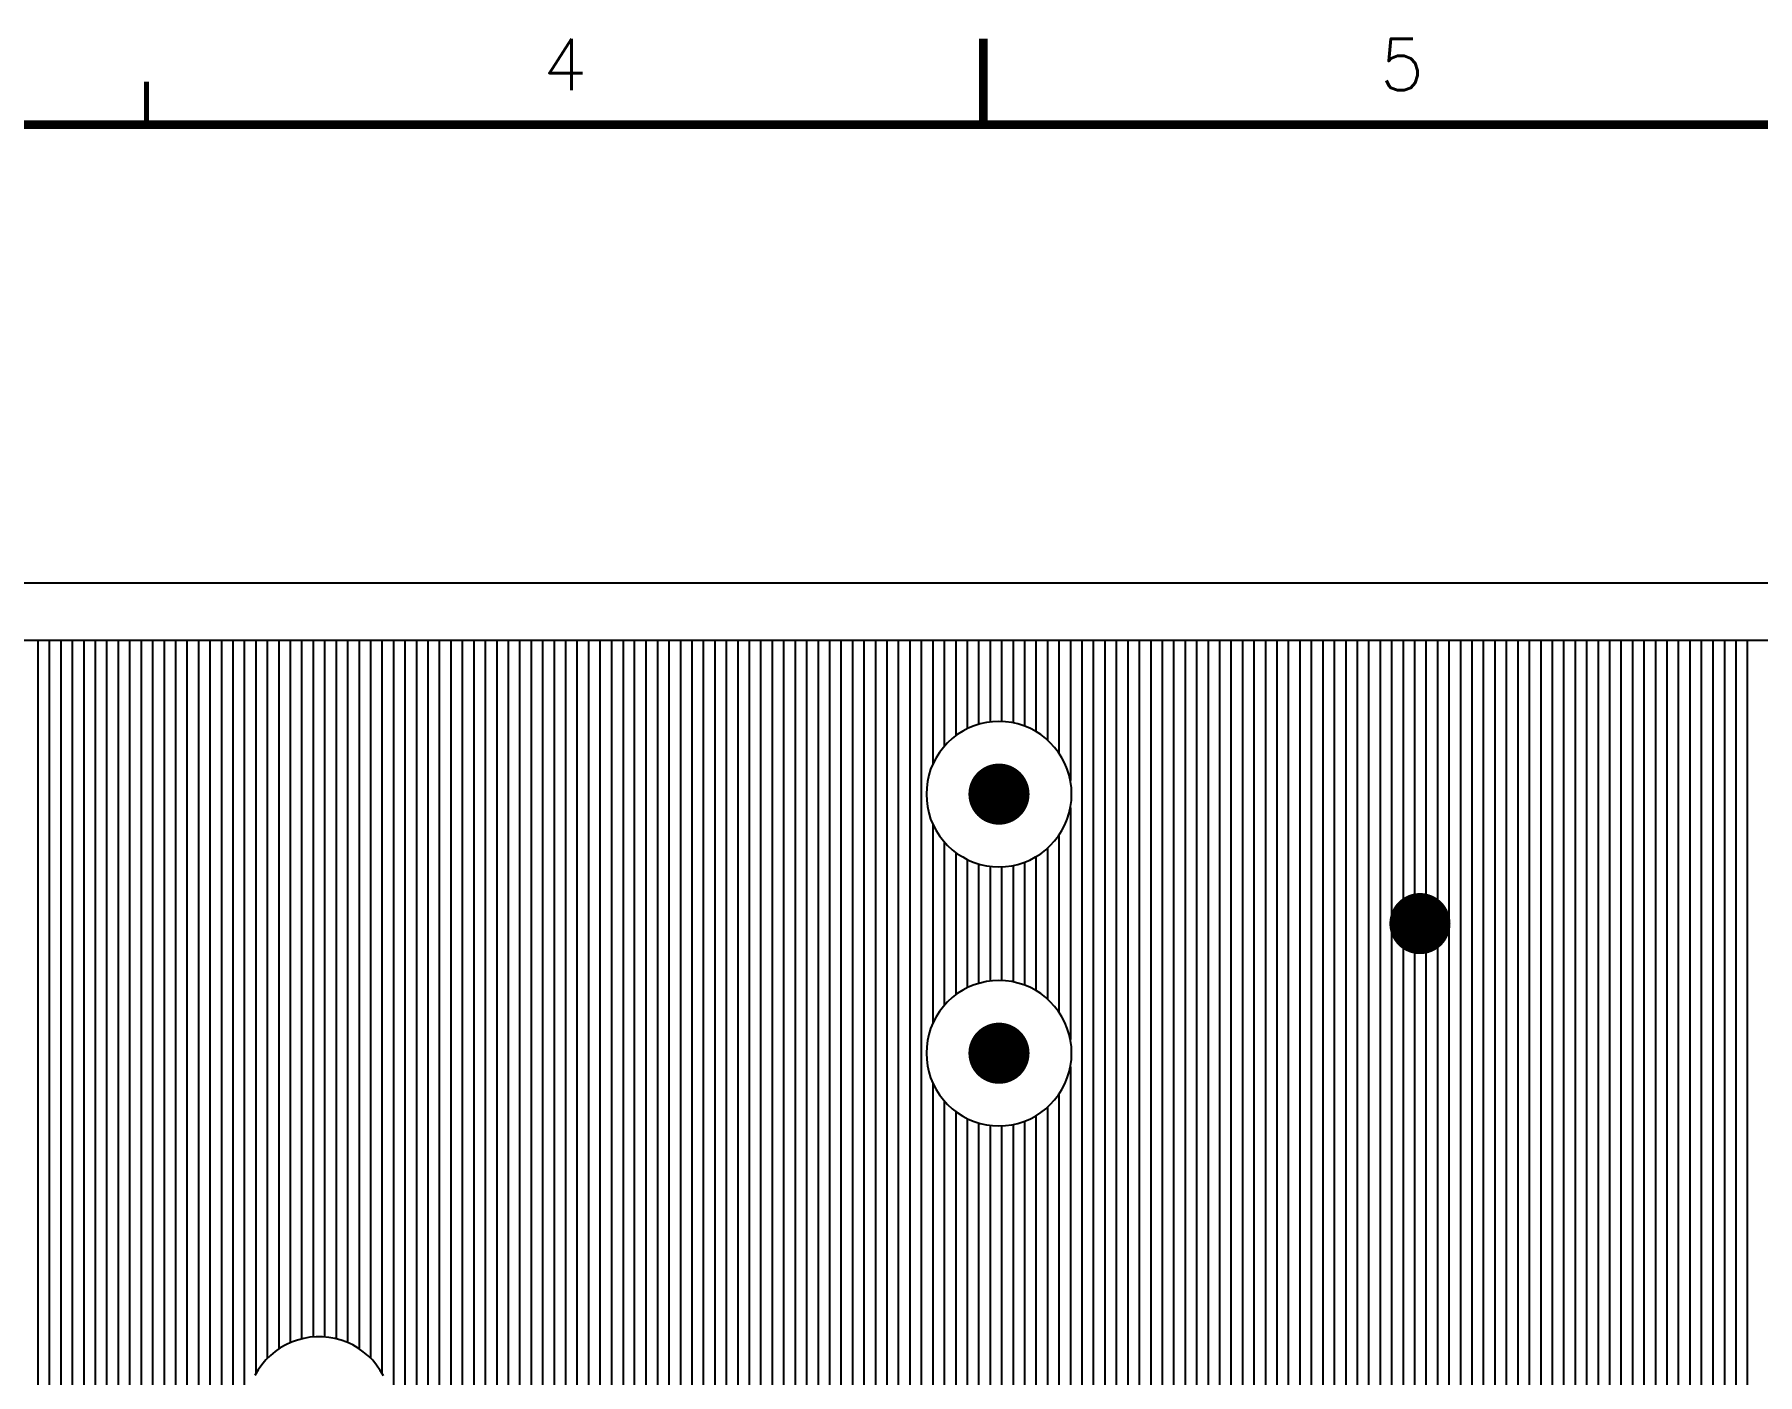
# Model space of a CAD drawing. Extents: x 295 to 953, y 10 to 290.
# Drawn here: x 631.7 to 732.1, y 212.2 to 290.2 of the extents above; entities that cross this region are included whole.
import ezdxf
from ezdxf.enums import TextEntityAlignment as Align

# ---------------------------------------------------------------- set-up
doc = ezdxf.new("R2010")
doc.units = 0
doc.header["$LTSCALE"] = 5
doc.header["$MEASUREMENT"] = 0
doc.layers.get('0').update_dxf_attribs({"linetype": 'CONTINUOUS', "lineweight": 25})
for name, color, linetype in [('ART003_PHO', 3, 'CONTINUOUS'), ('문자', 4, 'CONTINUOUS'), ('테두리', 3, 'CONTINUOUS')]:
    doc.layers.add(name, color=color, linetype=linetype)
doc.styles.get("Standard").update_dxf_attribs({"font": 'simplex.shx'})

# ---------------------------------------------------------------- blocks, each defined once
blk = doc.blocks.new('C')
at = {"layer": '테두리'}
for points, const_width in [([(210, 290), (210, 285)], 0.5), ([(161.25, 287.5), (161.25, 285)], 0.3), ([(15, 285), (15, 15), (405, 15), (405, 285), (15, 285)], 0.5)]:
    blk.add_lwpolyline(points, dxfattribs=dict(at, const_width=const_width))
at = {"layer": '문자'}
for s, p in [('4', (185.62, 288.5)), ('5', (234.38, 288.5))]:
    blk.add_text(s, height=3, dxfattribs=at).set_placement(p, align=Align.MIDDLE)

msp = doc.modelspace()

# ---------------------------------------------------------------- linework, layer by layer
at = {"const_width": 1.78}
for points in [[(687.89, 246.9, 1), (687.89, 245.12, 1)], [(712.41, 239.36, 1), (712.41, 237.58, 1)], [(687.89, 231.81, 1), (687.89, 230.03, 1)]]:
    msp.add_lwpolyline(points, format="xyb", close=True, dxfattribs=at)
at = {"layer": 'ART003_PHO', "color": 7}
for p, q in [((822.14, 258.29), (548.9, 258.29)), ((822.14, 254.95), (581.97, 254.95)), ((631.91, 254.95), (631.91, 186.42)), ((632.57, 254.95), (632.57, 186.15)), ((633.24, 254.95), (633.24, 185.87)), ((633.91, 254.95), (633.91, 185.59)), ((634.58, 254.95), (634.58, 185.28)), ((635.25, 254.95), (635.25, 184.87)), ((635.91, 254.95), (635.91, 184.46)), ((636.58, 254.95), (636.58, 184.05)), ((637.25, 254.95), (637.25, 183.53)), ((637.92, 254.95), (637.92, 182.96)), ((638.59, 254.95), (638.59, 182.39)), ((639.26, 254.95), (639.26, 181.73)), ((639.92, 254.95), (639.92, 180.95)), ((640.59, 254.95), (640.59, 180.17)), ((641.26, 254.95), (641.26, 179.19)), ((641.93, 254.95), (641.93, 178.1)), ((642.6, 254.95), (642.6, 176.79)), ((643.27, 254.95), (643.27, 175.18)), ((643.93, 254.95), (643.93, 172.66)), ((644.6, 254.95), (644.6, 212.26)), ((645.27, 254.95), (645.27, 213.15)), ((645.94, 254.95), (645.94, 213.7)), ((646.61, 254.95), (646.61, 214.06)), ((647.27, 254.95), (647.27, 214.29)), ((647.94, 254.95), (647.94, 214.4)), ((648.61, 254.95), (648.61, 214.4)), ((649.28, 254.95), (649.28, 214.29)), ((649.95, 254.95), (649.95, 214.07)), ((650.62, 254.95), (650.62, 213.71)), ((651.28, 254.95), (651.28, 213.17)), ((651.95, 254.95), (651.95, 212.29)), ((652.62, 254.95), (652.62, 96.7)), ((653.29, 254.95), (653.29, 96.11)), ((653.96, 254.95), (653.96, 198.92)), ((654.63, 254.95), (654.63, 199.87)), ((655.29, 254.95), (655.29, 200.45)), ((655.96, 254.95), (655.96, 200.83)), ((656.63, 254.95), (656.63, 201.07)), ((657.3, 254.95), (657.3, 201.19)), ((657.97, 254.95), (657.97, 201.2)), ((658.64, 254.95), (658.64, 201.11)), ((659.3, 254.95), (659.3, 200.9)), ((659.97, 254.95), (659.97, 200.56)), ((660.64, 254.95), (660.64, 200.04)), ((661.31, 254.95), (661.31, 199.21)), ((661.98, 254.95), (661.98, 114.31)), ((662.64, 254.95), (662.64, 114.46)), ((663.31, 254.95), (663.31, 114.54)), ((663.98, 254.95), (663.98, 114.55)), ((664.65, 254.95), (664.65, 114.49)), ((665.32, 254.95), (665.32, 114.35)), ((665.99, 254.95), (665.99, 114.14)), ((666.65, 254.95), (666.65, 113.83)), ((667.32, 254.95), (667.32, 165.26)), ((667.99, 254.95), (667.99, 166.09)), ((668.66, 254.95), (668.66, 166.61)), ((669.33, 254.95), (669.33, 166.95)), ((670, 254.95), (670, 167.16)), ((670.66, 254.95), (670.66, 167.25)), ((671.33, 254.95), (671.33, 167.24)), ((672, 254.95), (672, 182.35)), ((672.67, 254.95), (672.67, 183.57)), ((673.34, 254.95), (673.34, 184.38)), ((674, 254.95), (674, 184.98)), ((674.67, 254.95), (674.67, 185.44)), ((675.34, 254.95), (675.34, 185.78)), ((676.01, 254.95), (676.01, 186.04)), ((676.68, 254.95), (676.68, 186.21)), ((677.35, 254.95), (677.35, 186.31)), ((678.01, 254.95), (678.01, 186.34)), ((678.68, 254.95), (678.68, 186.3)), ((679.35, 254.95), (679.35, 186.19)), ((680.02, 254.95), (680.02, 186.01)), ((680.69, 254.95), (680.69, 185.74)), ((681.36, 254.95), (681.36, 185.39)), ((682.02, 254.95), (682.02, 184.91)), ((682.69, 254.95), (682.69, 184.29)), ((683.36, 254.95), (683.36, 183.45)), ((684.03, 254.95), (684.03, 247.74)), ((684.7, 254.95), (684.7, 248.79)), ((685.37, 254.95), (685.37, 249.41)), ((686.03, 254.95), (686.03, 249.81)), ((686.7, 254.95), (686.7, 250.07)), ((687.37, 254.95), (687.37, 250.21)), ((688.04, 254.95), (688.04, 250.24)), ((688.71, 254.95), (688.71, 250.16)), ((689.37, 254.95), (689.37, 249.97)), ((690.04, 254.95), (690.04, 249.66)), ((690.71, 254.95), (690.71, 249.17)), ((691.38, 254.95), (691.38, 248.41)), ((692.05, 254.95), (692.05, 246.81)), ((692.72, 254.95), (692.72, 186.33)), ((693.38, 254.95), (693.38, 186.34)), ((694.05, 254.95), (694.05, 186.27)), ((694.72, 254.95), (694.72, 186.13)), ((695.39, 254.95), (695.39, 185.91)), ((696.06, 254.95), (696.06, 185.61)), ((696.73, 254.95), (696.73, 185.2)), ((697.39, 254.95), (697.39, 184.67)), ((698.06, 254.95), (698.06, 183.97)), ((698.73, 254.95), (698.73, 182.98)), ((699.4, 254.95), (699.4, 181.13)), ((700.07, 254.95), (700.07, 129.42)), ((700.73, 254.95), (700.73, 129.53)), ((701.4, 254.95), (701.4, 129.53)), ((702.07, 254.95), (702.07, 129.43)), ((702.74, 254.95), (702.74, 129.21)), ((703.41, 254.95), (703.41, 128.85)), ((704.08, 254.95), (704.08, 128.31)), ((704.74, 254.95), (704.74, 127.45)), ((705.41, 254.95), (705.41, 113.86)), ((706.08, 254.95), (706.08, 114.16)), ((706.75, 254.95), (706.75, 114.37)), ((707.42, 254.95), (707.42, 114.5)), ((708.09, 254.95), (708.09, 114.56)), ((708.75, 254.95), (708.75, 191.27)), ((709.42, 254.95), (709.42, 192.25)), ((710.09, 254.95), (710.09, 192.84)), ((710.76, 254.95), (710.76, 193.23)), ((711.43, 254.95), (711.43, 193.47)), ((712.1, 254.95), (712.1, 193.6)), ((712.76, 254.95), (712.76, 193.61)), ((713.43, 254.95), (713.43, 193.53)), ((714.1, 254.95), (714.1, 193.32)), ((714.77, 254.95), (714.77, 192.99)), ((715.44, 254.95), (715.44, 192.48)), ((716.1, 254.95), (716.1, 191.67)), ((716.77, 254.95), (716.77, 189.52)), ((717.44, 254.95), (717.44, 97.29)), ((718.11, 254.95), (718.11, 127.31)), ((718.78, 254.95), (718.78, 128.23)), ((719.45, 254.95), (719.45, 128.8)), ((720.11, 254.95), (720.11, 129.17)), ((720.78, 254.95), (720.78, 129.41)), ((721.45, 254.95), (721.45, 129.52)), ((722.12, 254.95), (722.12, 129.53)), ((722.79, 254.95), (722.79, 129.43)), ((723.46, 254.95), (723.46, 129.22)), ((724.12, 254.95), (724.12, 128.87)), ((724.79, 254.95), (724.79, 128.34)), ((725.46, 254.95), (725.46, 127.5)), ((726.13, 254.95), (726.13, 83.43)), ((726.8, 254.95), (726.8, 170.12)), ((727.46, 254.95), (727.46, 174.19)), ((728.13, 254.95), (728.13, 176.07)), ((728.8, 254.95), (728.8, 177.61)), ((729.47, 254.95), (729.47, 178.7)), ((730.14, 254.95), (730.14, 179.79)), ((730.81, 254.95), (730.81, 180.6)), ((731.47, 254.95), (731.47, 181.38)), ((686.44, 249.99), (686.1, 249.85)), ((686.44, 249.99), (686.1, 249.85)), ((686.8, 250.1), (686.44, 249.99)), ((686.8, 250.1), (686.44, 249.99)), ((687.16, 250.18), (686.8, 250.1)), ((687.16, 250.18), (686.8, 250.1)), ((687.52, 250.23), (687.16, 250.18)), ((687.52, 250.23), (687.16, 250.18)), ((687.89, 250.24), (687.52, 250.23)), ((687.89, 250.24), (687.52, 250.23)), ((688.26, 250.23), (687.89, 250.24)), ((688.26, 250.23), (687.89, 250.24)), ((688.63, 250.18), (688.26, 250.23)), ((688.63, 250.18), (688.26, 250.23)), ((688.99, 250.1), (688.63, 250.18)), ((688.99, 250.1), (688.63, 250.18)), ((689.34, 249.99), (688.99, 250.1)), ((689.34, 249.99), (688.99, 250.1)), ((689.68, 249.85), (689.34, 249.99)), ((689.68, 249.85), (689.34, 249.99)), ((684.9, 249), (684.65, 248.73)), ((684.9, 249), (684.65, 248.73)), ((685.17, 249.25), (684.9, 249)), ((685.17, 249.25), (684.9, 249)), ((685.46, 249.48), (685.17, 249.25)), ((685.46, 249.48), (685.17, 249.25)), ((685.78, 249.68), (685.46, 249.48)), ((685.78, 249.68), (685.46, 249.48)), ((686.1, 249.85), (685.78, 249.68)), ((686.1, 249.85), (685.78, 249.68)), ((690.01, 249.68), (689.68, 249.85)), ((690.01, 249.68), (689.68, 249.85)), ((690.32, 249.48), (690.01, 249.68)), ((690.32, 249.48), (690.01, 249.68)), ((690.61, 249.25), (690.32, 249.48)), ((690.61, 249.25), (690.32, 249.48)), ((690.88, 249), (690.61, 249.25)), ((690.88, 249), (690.61, 249.25)), ((691.13, 248.73), (690.88, 249)), ((691.13, 248.73), (690.88, 249)), ((684.23, 248.13), (684.06, 247.8)), ((684.23, 248.13), (684.06, 247.8)), ((684.42, 248.44), (684.23, 248.13)), ((684.42, 248.44), (684.23, 248.13)), ((684.65, 248.73), (684.42, 248.44)), ((684.65, 248.73), (684.42, 248.44)), ((691.36, 248.44), (691.13, 248.73)), ((691.36, 248.44), (691.13, 248.73)), ((691.56, 248.13), (691.36, 248.44)), ((691.56, 248.13), (691.36, 248.44)), ((691.73, 247.8), (691.56, 248.13)), ((691.73, 247.8), (691.56, 248.13)), ((683.8, 247.11), (683.72, 246.75)), ((683.8, 247.11), (683.72, 246.75)), ((683.91, 247.46), (683.8, 247.11)), ((683.91, 247.46), (683.8, 247.11)), ((684.06, 247.8), (683.91, 247.46)), ((684.06, 247.8), (683.91, 247.46)), ((691.87, 247.46), (691.73, 247.8)), ((691.87, 247.46), (691.73, 247.8)), ((691.98, 247.11), (691.87, 247.46)), ((691.98, 247.11), (691.87, 247.46)), ((692.06, 246.75), (691.98, 247.11)), ((692.06, 246.75), (691.98, 247.11)), ((683.68, 246.38), (683.66, 246.01)), ((683.68, 246.38), (683.66, 246.01)), ((683.66, 246.01), (683.68, 245.64)), ((683.66, 246.01), (683.68, 245.64)), ((683.72, 246.75), (683.68, 246.38)), ((683.72, 246.75), (683.68, 246.38)), ((692.11, 246.38), (692.06, 246.75)), ((692.11, 246.38), (692.06, 246.75)), ((692.12, 246.01), (692.11, 246.38)), ((692.12, 246.01), (692.11, 246.38)), ((692.11, 245.64), (692.12, 246.01)), ((692.11, 245.64), (692.12, 246.01)), ((683.68, 245.64), (683.72, 245.28)), ((683.68, 245.64), (683.72, 245.28)), ((683.72, 245.28), (683.8, 244.92)), ((683.72, 245.28), (683.8, 244.92)), ((683.8, 244.92), (683.91, 244.56)), ((683.8, 244.92), (683.91, 244.56)), ((691.87, 244.56), (691.98, 244.92)), ((691.87, 244.56), (691.98, 244.92)), ((691.98, 244.92), (692.06, 245.28)), ((691.98, 244.92), (692.06, 245.28)), ((692.05, 245.21), (692.05, 231.72)), ((692.06, 245.28), (692.11, 245.64)), ((692.06, 245.28), (692.11, 245.64)), ((683.91, 244.56), (684.06, 244.22)), ((683.91, 244.56), (684.06, 244.22)), ((684.03, 244.28), (684.03, 232.65)), ((684.06, 244.22), (684.23, 243.89)), ((684.06, 244.22), (684.23, 243.89)), ((684.23, 243.89), (684.42, 243.58)), ((684.23, 243.89), (684.42, 243.58)), ((691.36, 243.58), (691.56, 243.89)), ((691.36, 243.58), (691.56, 243.89)), ((691.56, 243.89), (691.73, 244.22)), ((691.56, 243.89), (691.73, 244.22)), ((691.73, 244.22), (691.87, 244.56)), ((691.73, 244.22), (691.87, 244.56)), ((684.42, 243.58), (684.65, 243.29)), ((684.42, 243.58), (684.65, 243.29)), ((684.65, 243.29), (684.9, 243.02)), ((684.65, 243.29), (684.9, 243.02)), ((684.7, 243.23), (684.7, 233.7)), ((684.9, 243.02), (685.17, 242.77)), ((684.9, 243.02), (685.17, 242.77)), ((690.61, 242.77), (690.88, 243.02)), ((690.61, 242.77), (690.88, 243.02)), ((690.88, 243.02), (691.13, 243.29)), ((690.88, 243.02), (691.13, 243.29)), ((691.13, 243.29), (691.36, 243.58)), ((691.13, 243.29), (691.36, 243.58)), ((691.38, 243.61), (691.38, 233.32)), ((685.17, 242.77), (685.46, 242.54)), ((685.17, 242.77), (685.46, 242.54)), ((685.37, 242.62), (685.37, 234.32)), ((685.46, 242.54), (685.78, 242.35)), ((685.46, 242.54), (685.78, 242.35)), ((685.78, 242.35), (686.1, 242.17)), ((685.78, 242.35), (686.1, 242.17)), ((686.03, 242.21), (686.03, 234.73)), ((686.1, 242.17), (686.44, 242.03)), ((686.1, 242.17), (686.44, 242.03)), ((686.44, 242.03), (686.8, 241.92)), ((686.44, 242.03), (686.8, 241.92)), ((686.7, 241.95), (686.7, 234.98)), ((686.8, 241.92), (687.16, 241.84)), ((686.8, 241.92), (687.16, 241.84)), ((688.63, 241.84), (688.99, 241.92)), ((688.63, 241.84), (688.99, 241.92)), ((688.99, 241.92), (689.34, 242.03)), ((688.99, 241.92), (689.34, 242.03)), ((689.34, 242.03), (689.68, 242.17)), ((689.34, 242.03), (689.68, 242.17)), ((689.37, 242.05), (689.37, 234.89)), ((689.68, 242.17), (690.01, 242.35)), ((689.68, 242.17), (690.01, 242.35)), ((690.01, 242.35), (690.32, 242.54)), ((690.01, 242.35), (690.32, 242.54)), ((690.04, 242.37), (690.04, 234.57)), ((690.32, 242.54), (690.61, 242.77)), ((690.32, 242.54), (690.61, 242.77)), ((690.71, 242.85), (690.71, 234.08)), ((687.16, 241.84), (687.52, 241.79)), ((687.16, 241.84), (687.52, 241.79)), ((687.37, 241.81), (687.37, 235.12)), ((687.52, 241.79), (687.89, 241.78)), ((687.52, 241.79), (687.89, 241.78)), ((687.89, 241.78), (688.26, 241.79)), ((687.89, 241.78), (688.26, 241.79)), ((688.04, 241.78), (688.04, 235.15)), ((688.26, 241.79), (688.63, 241.84)), ((688.26, 241.79), (688.63, 241.84)), ((688.71, 241.86), (688.71, 235.08)), ((686.44, 234.9), (686.1, 234.76)), ((686.44, 234.9), (686.1, 234.76)), ((686.8, 235.01), (686.44, 234.9)), ((686.8, 235.01), (686.44, 234.9)), ((687.16, 235.09), (686.8, 235.01)), ((687.16, 235.09), (686.8, 235.01)), ((687.52, 235.14), (687.16, 235.09)), ((687.52, 235.14), (687.16, 235.09)), ((687.89, 235.16), (687.52, 235.14)), ((687.89, 235.16), (687.52, 235.14)), ((688.26, 235.14), (687.89, 235.16)), ((688.26, 235.14), (687.89, 235.16)), ((688.63, 235.09), (688.26, 235.14)), ((688.63, 235.09), (688.26, 235.14)), ((688.99, 235.01), (688.63, 235.09)), ((688.99, 235.01), (688.63, 235.09)), ((689.34, 234.9), (688.99, 235.01)), ((689.34, 234.9), (688.99, 235.01)), ((689.68, 234.76), (689.34, 234.9)), ((689.68, 234.76), (689.34, 234.9)), ((684.9, 233.92), (684.65, 233.64)), ((684.9, 233.92), (684.65, 233.64)), ((685.17, 234.17), (684.9, 233.92)), ((685.17, 234.17), (684.9, 233.92)), ((685.46, 234.39), (685.17, 234.17)), ((685.46, 234.39), (685.17, 234.17)), ((685.78, 234.59), (685.46, 234.39)), ((685.78, 234.59), (685.46, 234.39)), ((686.1, 234.76), (685.78, 234.59)), ((686.1, 234.76), (685.78, 234.59)), ((690.01, 234.59), (689.68, 234.76)), ((690.01, 234.59), (689.68, 234.76)), ((690.32, 234.39), (690.01, 234.59)), ((690.32, 234.39), (690.01, 234.59)), ((690.61, 234.17), (690.32, 234.39)), ((690.61, 234.17), (690.32, 234.39)), ((690.88, 233.92), (690.61, 234.17)), ((690.88, 233.92), (690.61, 234.17)), ((691.13, 233.64), (690.88, 233.92)), ((691.13, 233.64), (690.88, 233.92)), ((684.23, 233.04), (684.06, 232.71)), ((684.23, 233.04), (684.06, 232.71)), ((684.42, 233.35), (684.23, 233.04)), ((684.42, 233.35), (684.23, 233.04)), ((684.65, 233.64), (684.42, 233.35)), ((684.65, 233.64), (684.42, 233.35)), ((691.36, 233.35), (691.13, 233.64)), ((691.36, 233.35), (691.13, 233.64)), ((691.56, 233.04), (691.36, 233.35)), ((691.56, 233.04), (691.36, 233.35)), ((691.73, 232.71), (691.56, 233.04)), ((691.73, 232.71), (691.56, 233.04)), ((683.8, 232.02), (683.72, 231.66)), ((683.8, 232.02), (683.72, 231.66)), ((683.91, 232.37), (683.8, 232.02)), ((683.91, 232.37), (683.8, 232.02)), ((684.06, 232.71), (683.91, 232.37)), ((684.06, 232.71), (683.91, 232.37)), ((691.87, 232.37), (691.73, 232.71)), ((691.87, 232.37), (691.73, 232.71)), ((691.98, 232.02), (691.87, 232.37)), ((691.98, 232.02), (691.87, 232.37)), ((692.06, 231.66), (691.98, 232.02)), ((692.06, 231.66), (691.98, 232.02)), ((683.68, 231.29), (683.66, 230.92)), ((683.68, 231.29), (683.66, 230.92)), ((683.66, 230.92), (683.68, 230.55)), ((683.66, 230.92), (683.68, 230.55)), ((683.72, 231.66), (683.68, 231.29)), ((683.72, 231.66), (683.68, 231.29)), ((692.11, 231.29), (692.06, 231.66)), ((692.11, 231.29), (692.06, 231.66)), ((692.12, 230.92), (692.11, 231.29)), ((692.12, 230.92), (692.11, 231.29)), ((692.11, 230.55), (692.12, 230.92)), ((692.11, 230.55), (692.12, 230.92)), ((683.68, 230.55), (683.72, 230.19)), ((683.68, 230.55), (683.72, 230.19)), ((683.72, 230.19), (683.8, 229.83)), ((683.72, 230.19), (683.8, 229.83)), ((691.98, 229.83), (692.06, 230.19)), ((691.98, 229.83), (692.06, 230.19)), ((692.05, 230.12), (692.05, 186.26)), ((692.06, 230.19), (692.11, 230.55)), ((692.06, 230.19), (692.11, 230.55)), ((683.8, 229.83), (683.91, 229.48)), ((683.8, 229.83), (683.91, 229.48)), ((683.91, 229.48), (684.06, 229.13)), ((683.91, 229.48), (684.06, 229.13)), ((684.03, 229.19), (684.03, 182.13)), ((684.06, 229.13), (684.23, 228.81)), ((684.06, 229.13), (684.23, 228.81)), ((691.56, 228.81), (691.73, 229.13)), ((691.56, 228.81), (691.73, 229.13)), ((691.73, 229.13), (691.87, 229.48)), ((691.73, 229.13), (691.87, 229.48)), ((691.87, 229.48), (691.98, 229.83)), ((691.87, 229.48), (691.98, 229.83)), ((684.23, 228.81), (684.42, 228.5)), ((684.23, 228.81), (684.42, 228.5)), ((684.42, 228.5), (684.65, 228.2)), ((684.42, 228.5), (684.65, 228.2)), ((684.65, 228.2), (684.9, 227.93)), ((684.65, 228.2), (684.9, 227.93)), ((684.7, 228.15), (684.7, 109.48)), ((684.9, 227.93), (685.17, 227.68)), ((684.9, 227.93), (685.17, 227.68)), ((690.61, 227.68), (690.88, 227.93)), ((690.61, 227.68), (690.88, 227.93)), ((690.88, 227.93), (691.13, 228.2)), ((690.88, 227.93), (691.13, 228.2)), ((691.13, 228.2), (691.36, 228.5)), ((691.13, 228.2), (691.36, 228.5)), ((691.36, 228.5), (691.56, 228.81)), ((691.36, 228.5), (691.56, 228.81)), ((691.38, 228.53), (691.38, 186.12)), ((685.17, 227.68), (685.46, 227.46)), ((685.17, 227.68), (685.46, 227.46)), ((685.37, 227.53), (685.37, 83.43)), ((685.46, 227.46), (685.78, 227.26)), ((685.46, 227.46), (685.78, 227.26)), ((685.78, 227.26), (686.1, 227.09)), ((685.78, 227.26), (686.1, 227.09)), ((686.03, 227.12), (686.03, 83.43)), ((686.1, 227.09), (686.44, 226.95)), ((686.1, 227.09), (686.44, 226.95)), ((686.44, 226.95), (686.8, 226.83)), ((686.44, 226.95), (686.8, 226.83)), ((686.7, 226.86), (686.7, 181.03)), ((686.8, 226.83), (687.16, 226.75)), ((686.8, 226.83), (687.16, 226.75)), ((688.63, 226.75), (688.99, 226.83)), ((688.63, 226.75), (688.99, 226.83)), ((688.99, 226.83), (689.34, 226.95)), ((688.99, 226.83), (689.34, 226.95)), ((689.34, 226.95), (689.68, 227.09)), ((689.34, 226.95), (689.68, 227.09)), ((689.37, 226.96), (689.37, 185.19)), ((689.68, 227.09), (690.01, 227.26)), ((689.68, 227.09), (690.01, 227.26)), ((690.01, 227.26), (690.32, 227.46)), ((690.01, 227.26), (690.32, 227.46)), ((690.04, 227.28), (690.04, 185.6)), ((690.32, 227.46), (690.61, 227.68)), ((690.32, 227.46), (690.61, 227.68)), ((690.71, 227.77), (690.71, 185.9)), ((687.16, 226.75), (687.52, 226.71)), ((687.16, 226.75), (687.52, 226.71)), ((687.37, 226.72), (687.37, 182.94)), ((687.52, 226.71), (687.89, 226.69)), ((687.52, 226.71), (687.89, 226.69)), ((687.89, 226.69), (688.26, 226.71)), ((687.89, 226.69), (688.26, 226.71)), ((688.04, 226.69), (688.04, 183.95)), ((688.26, 226.71), (688.63, 226.75)), ((688.26, 226.71), (688.63, 226.75)), ((688.71, 226.77), (688.71, 184.66)), ((646.35, 213.94), (646.03, 213.76)), ((646.69, 214.1), (646.35, 213.94)), ((647.03, 214.22), (646.69, 214.1)), ((647.39, 214.31), (647.03, 214.22)), ((647.75, 214.38), (647.39, 214.31)), ((648.12, 214.41), (647.75, 214.38)), ((648.48, 214.41), (648.12, 214.41)), ((648.85, 214.37), (648.48, 214.41)), ((649.21, 214.31), (648.85, 214.37)), ((649.57, 214.21), (649.21, 214.31)), ((649.91, 214.09), (649.57, 214.21)), ((650.25, 213.93), (649.91, 214.09)), ((650.56, 213.74), (650.25, 213.93)), ((644.95, 212.78), (644.73, 212.48)), ((645.18, 213.06), (644.95, 212.78)), ((645.45, 213.32), (645.18, 213.06)), ((645.73, 213.55), (645.45, 213.32)), ((646.03, 213.76), (645.73, 213.55)), ((650.86, 213.53), (650.56, 213.74)), ((651.15, 213.3), (650.86, 213.53)), ((651.41, 213.04), (651.15, 213.3)), ((651.64, 212.76), (651.41, 213.04)), ((644.73, 212.48), (644.55, 212.16)), ((651.85, 212.45), (651.64, 212.76)), ((652.04, 212.14), (651.85, 212.45))]:
    msp.add_line(p, q, dxfattribs=at)

# ---------------------------------------------------------------- block references
msp.add_blockref('C', (476.98, 0))

doc.saveas('drawing.dxf')
